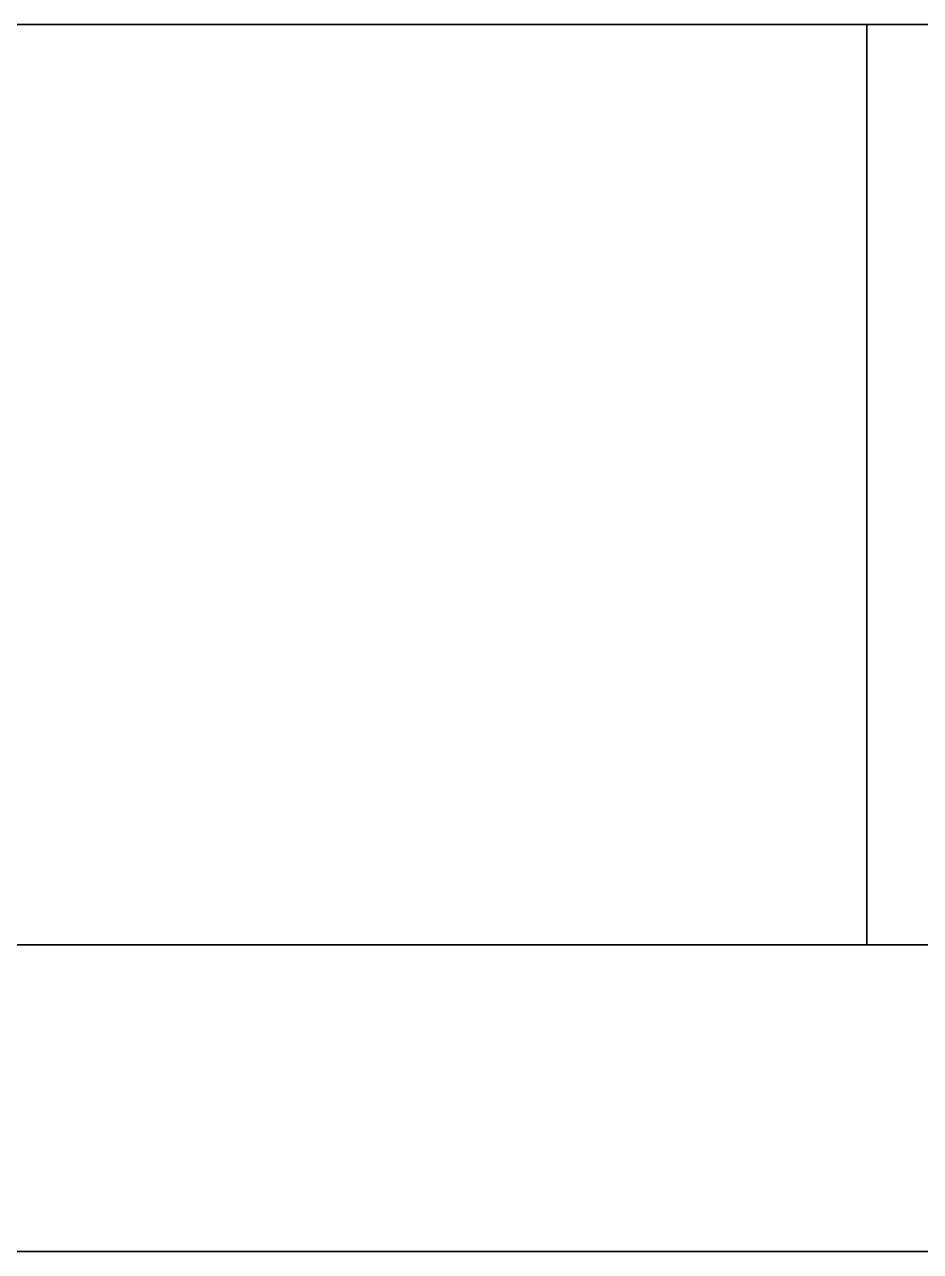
# Model space of a CAD drawing. Header units: millimetres. Extents: x 0 to 840, y 0 to 1188.
# Drawn here: x 565.1 to 623.5, y 0 to 80 of the extents above; entities that cross this region are included whole.
import ezdxf

# ---------------------------------------------------------------- set-up
doc = ezdxf.new("R2010")
doc.units = ezdxf.units.MM
doc.layers.get('0').update_dxf_attribs({"lineweight": 35})

# ---------------------------------------------------------------- blocks, each defined once
blk = doc.blocks.new('A$C49AA496E')
for p, q in [((205, 4.999999721198037), (20, 4.999999721198037)), ((210, -2.788019628496841e-07), (-5.684341886080801e-14, -2.788019628496841e-07))]:
    blk.add_line(p, q)

msp = doc.modelspace()

# ---------------------------------------------------------------- linework, layer by layer
msp.add_line((619.9999999999852, 80), (619.9999999999852, 20))
msp.add_lwpolyline([(299.9999999999852, 20), (819.9999999999852, 20), (819.9999999999852, 80), (299.9999999999852, 80)], close=True)
msp.add_lwpolyline([(619.9999999999852, 80), (299.9999999999852, 80)])

# ---------------------------------------------------------------- block references
at = {"xscale": 4, "yscale": 4, "zscale": 4}
msp.add_blockref('A$C49AA496E', (-2.273736754432321e-13, 1.115207851398736e-06), dxfattribs=at)

doc.saveas('drawing.dxf')
